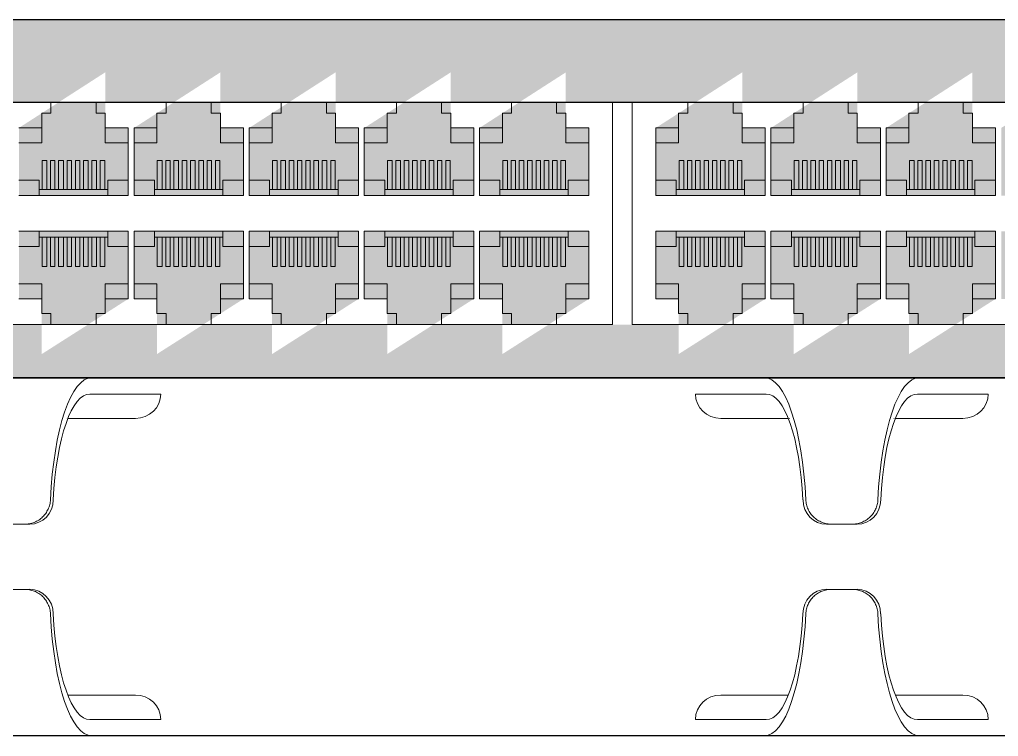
# Model space of a CAD drawing. Header units: millimetres. Extents: x -695119 to 412940, y -249585 to 622758.
# Drawn here: x -472367 to -470693, y 113770 to 114996 of the extents above; entities that cross this region are included whole.
import ezdxf

# ---------------------------------------------------------------- set-up
doc = ezdxf.new("R2010")
doc.units = ezdxf.units.MM
doc.layers.add('(АР) Текст', color=7, linetype='Continuous', lineweight=25)
doc.layers.add('ЛВС_коммутаторы', color=7, linetype='Continuous', lineweight=25, true_color=0x000000)

# ---------------------------------------------------------------- blocks, each defined once
blk = doc.blocks.new('switch_24')
at = {"ltscale": 10}
h = blk.add_hatch(color=256, dxfattribs=at)
h.set_gradient(color1=(230, 230, 230), color2=(232, 232, 232), rotation=45, one_color=1, tint=0.91, name='CYLINDER')
h.paths.add_polyline_path([(-2243.7, 440), (-2243.7, 0), (2243.7, 0), (2243.7, 440)])
h.paths.add_polyline_path([(-166.4, 338.6), (1990.4, 338.6), (1990.4, 65.3), (1681.6, 65.3), (757.6, 65.3), (-166.4, 65.3)], flags=16)
h.paths.add_polyline_path([(-2.9, 306.9), (-2.9, 223.9), (-137.4, 223.9), (-137.4, 306.9), (-31.2, 375.2), (-31.2, 306.9)], flags=16)
h.paths.add_polyline_path([(-137.4, 179.9), (-2.9, 179.9), (-2.9, 96.9), (-109.3, 29.1), (-109.3, 96.9), (-137.4, 96.9)], flags=16)
h.paths.add_polyline_path([(138.6, 306.9), (138.6, 223.9), (4.1, 223.9), (4.1, 306.9), (110.2, 375.2), (110.2, 306.9)], flags=16)
h.paths.add_polyline_path([(4.1, 179.9), (138.6, 179.9), (138.6, 96.9), (32.2, 29.1), (32.2, 96.9), (4.1, 96.9)], flags=16)
h.paths.add_polyline_path([(280.1, 306.9), (280.1, 223.9), (145.6, 223.9), (145.6, 306.9), (251.7, 375.2), (251.7, 306.9)], flags=16)
h.paths.add_polyline_path([(145.6, 179.9), (280.1, 179.9), (280.1, 96.9), (173.7, 29.1), (173.7, 96.9), (145.6, 96.9)], flags=16)
h.paths.add_polyline_path([(421.5, 306.9), (421.5, 223.9), (287.1, 223.9), (287.1, 306.9), (393.2, 375.2), (393.2, 306.9)], flags=16)
h.paths.add_polyline_path([(287.1, 179.9), (421.5, 179.9), (421.5, 96.9), (315.2, 29.1), (315.2, 96.9), (287.1, 96.9)], flags=16)
h.paths.add_polyline_path([(563, 306.9), (563, 223.9), (428.5, 223.9), (428.5, 306.9), (534.7, 375.2), (534.7, 306.9)], flags=16)
h.paths.add_polyline_path([(428.5, 179.9), (563, 179.9), (563, 96.9), (456.6, 29.1), (456.6, 96.9), (428.5, 96.9)], flags=16)
h.paths.add_polyline_path([(704.5, 306.9), (704.5, 223.9), (570, 223.9), (570, 306.9), (676.1, 375.2), (676.1, 306.9)], flags=16)
h.paths.add_polyline_path([(570, 179.9), (704.5, 179.9), (704.5, 96.9), (598.1, 29.1), (598.1, 96.9), (570, 96.9)], flags=16)
h.paths.add_polyline_path([(921.1, 306.9), (921.1, 223.9), (786.6, 223.9), (786.6, 306.9), (892.8, 375.2), (892.8, 306.9)], flags=16)
h.paths.add_polyline_path([(786.6, 179.9), (921.1, 179.9), (921.1, 96.9), (814.7, 29.1), (814.7, 96.9), (786.6, 96.9)], flags=16)
h.paths.add_polyline_path([(1062.6, 306.9), (1062.6, 223.9), (928.1, 223.9), (928.1, 306.9), (1034.2, 375.2), (1034.2, 306.9)], flags=16)
h.paths.add_polyline_path([(928.1, 179.9), (1062.6, 179.9), (1062.6, 96.9), (956.2, 29.1), (956.2, 96.9), (928.1, 96.9)], flags=16)
h.paths.add_polyline_path([(1204.1, 306.9), (1204.1, 223.9), (1069.6, 223.9), (1069.6, 306.9), (1175.7, 375.2), (1175.7, 306.9)], flags=16)
h.paths.add_polyline_path([(1069.6, 179.9), (1204.1, 179.9), (1204.1, 96.9), (1097.7, 29.1), (1097.7, 96.9), (1069.6, 96.9)], flags=16)
h.paths.add_polyline_path([(1345.5, 306.9), (1345.5, 223.9), (1211.1, 223.9), (1211.1, 306.9), (1317.2, 375.2), (1317.2, 306.9)], flags=16)
h.paths.add_polyline_path([(1211.1, 179.9), (1345.5, 179.9), (1345.5, 96.9), (1239.2, 29.1), (1239.2, 96.9), (1211.1, 96.9)], flags=16)
h.paths.add_polyline_path([(1487, 306.9), (1487, 223.9), (1352.5, 223.9), (1352.5, 306.9), (1458.7, 375.2), (1458.7, 306.9)], flags=16)
h.paths.add_polyline_path([(1352.5, 179.9), (1487, 179.9), (1487, 96.9), (1380.6, 29.1), (1380.6, 96.9), (1352.5, 96.9)], flags=16)
h.paths.add_polyline_path([(1628.5, 306.9), (1628.5, 223.9), (1494, 223.9), (1494, 306.9), (1600.1, 375.2), (1600.1, 306.9)], flags=16)
h.paths.add_polyline_path([(1494, 179.9), (1628.5, 179.9), (1628.5, 96.9), (1522.1, 29.1), (1522.1, 96.9), (1494, 96.9)], flags=16)
h.paths.add_polyline_path([(1693.6, 325), (1833.6, 325), (1833.6, 235), (1693.6, 235)], flags=0)
h.paths.add_polyline_path([(1693.6, 168.8), (1833.6, 168.8), (1833.6, 78.8), (1693.6, 78.8)], flags=0)
h.paths.add_polyline_path([(1838.4, 325), (1978.4, 325), (1978.4, 235), (1838.4, 235)], flags=0)
h.paths.add_polyline_path([(1838.4, 168.8), (1978.4, 168.8), (1978.4, 78.8), (1838.4, 78.8)], flags=0)
blk.add_line((-166.4, 338.6), (1990.4, 338.6), dxfattribs=at)
at = {"lineweight": 5}
for p, q in [((43.5, 325), (43.5, 338.6)), ((99, 325), (99, 338.6)), ((185, 325), (185, 338.6)), ((240.4, 325), (240.4, 338.6)), ((326.5, 325), (326.5, 338.6)), ((381.9, 325), (381.9, 338.6)), ((467.9, 325), (467.9, 338.6)), ((523.4, 325), (523.4, 338.6)), ((609.4, 325), (609.4, 338.6)), ((664.8, 325), (664.8, 338.6)), ((826, 325), (826, 338.6)), ((881.5, 325), (881.5, 338.6)), ((967.5, 325), (967.5, 338.6)), ((1023, 325), (1023, 338.6)), ((1109, 325), (1109, 338.6)), ((1164.4, 325), (1164.4, 338.6)), ((32.2, 325), (32.2, 288.4)), ((43.5, 325), (32.2, 325)), ((110.2, 325), (99, 325)), ((110.2, 288.4), (110.2, 325)), ((173.7, 325), (173.7, 288.4)), ((185, 325), (173.7, 325)), ((251.7, 325), (240.4, 325)), ((251.7, 288.4), (251.7, 325)), ((315.2, 325), (315.2, 288.4)), ((326.5, 325), (315.2, 325)), ((393.2, 325), (381.9, 325)), ((393.2, 288.4), (393.2, 325)), ((456.6, 325), (456.6, 288.4)), ((467.9, 325), (456.6, 325)), ((534.7, 325), (523.4, 325)), ((534.7, 288.4), (534.7, 325)), ((598.1, 325), (598.1, 288.4)), ((609.4, 325), (598.1, 325)), ((676.1, 325), (664.8, 325)), ((676.1, 288.4), (676.1, 325)), ((814.7, 325), (814.7, 288.4)), ((826, 325), (814.7, 325)), ((892.8, 325), (881.5, 325)), ((892.8, 288.4), (892.8, 325)), ((956.2, 325), (956.2, 288.4)), ((967.5, 325), (956.2, 325)), ((1034.2, 325), (1023, 325)), ((1034.2, 288.4), (1034.2, 325)), ((1097.7, 325), (1097.7, 288.4)), ((1109, 325), (1097.7, 325)), ((1175.7, 325), (1164.4, 325)), ((1175.7, 288.4), (1175.7, 325)), ((32.2, 306.9), (4.1, 306.9)), ((138.6, 306.9), (110.2, 306.9)), ((138.6, 223.9), (138.6, 306.9)), ((173.7, 306.9), (145.6, 306.9)), ((145.6, 306.9), (145.6, 223.9)), ((280.1, 306.9), (251.7, 306.9)), ((280.1, 223.9), (280.1, 306.9)), ((315.2, 306.9), (287.1, 306.9)), ((287.1, 306.9), (287.1, 223.9)), ((421.5, 306.9), (393.2, 306.9)), ((421.5, 223.9), (421.5, 306.9)), ((456.6, 306.9), (428.5, 306.9)), ((428.5, 306.9), (428.5, 223.9)), ((563, 306.9), (534.7, 306.9)), ((563, 223.9), (563, 306.9)), ((598.1, 306.9), (570, 306.9)), ((570, 306.9), (570, 223.9)), ((704.5, 306.9), (676.1, 306.9)), ((704.5, 223.9), (704.5, 306.9)), ((814.7, 306.9), (786.6, 306.9)), ((786.6, 306.9), (786.6, 223.9)), ((921.1, 306.9), (892.8, 306.9)), ((921.1, 223.9), (921.1, 306.9)), ((956.2, 306.9), (928.1, 306.9)), ((928.1, 306.9), (928.1, 223.9)), ((1062.6, 306.9), (1034.2, 306.9)), ((1062.6, 223.9), (1062.6, 306.9)), ((1097.7, 306.9), (1069.6, 306.9)), ((1069.6, 306.9), (1069.6, 223.9)), ((1204.1, 306.9), (1175.7, 306.9)), ((1204.1, 223.9), (1204.1, 306.9)), ((4.1, 288.4), (32.2, 288.4)), ((138.6, 288.4), (110.2, 288.4)), ((145.6, 288.4), (173.7, 288.4)), ((280.1, 288.4), (251.7, 288.4)), ((287.1, 288.4), (315.2, 288.4)), ((421.5, 288.4), (393.2, 288.4)), ((428.5, 288.4), (456.6, 288.4)), ((563, 288.4), (534.7, 288.4)), ((570, 288.4), (598.1, 288.4)), ((704.5, 288.4), (676.1, 288.4)), ((786.6, 288.4), (814.7, 288.4)), ((921.1, 288.4), (892.8, 288.4)), ((928.1, 288.4), (956.2, 288.4)), ((1062.6, 288.4), (1034.2, 288.4)), ((1069.6, 288.4), (1097.7, 288.4)), ((1204.1, 288.4), (1175.7, 288.4)), ((38.5, 267.1), (32.7, 267.1)), ((32.7, 267.1), (32.7, 231.2)), ((38.5, 267.1), (38.5, 231.2)), ((48.5, 267.1), (43, 267.1)), ((43, 267.1), (43, 231.2)), ((48.5, 267.1), (48.5, 231.2)), ((58.8, 267.1), (53, 267.1)), ((53, 267.1), (53, 231.2)), ((58.8, 267.1), (58.8, 231.2)), ((68.8, 267.1), (63.3, 267.1)), ((63.3, 267.1), (63.3, 231.2)), ((68.8, 267.1), (68.8, 231.2)), ((79.1, 267.1), (73.6, 267.1)), ((73.6, 267.1), (73.6, 231.2)), ((79.1, 267.1), (79.1, 231.2)), ((89.4, 267.1), (83.6, 267.1)), ((83.6, 267.1), (83.6, 231.2)), ((89.4, 267.1), (89.4, 231.2)), ((99.5, 267.1), (93.9, 267.1)), ((93.9, 267.1), (93.9, 231.2)), ((99.5, 267.1), (99.5, 231.2)), ((109.7, 267.1), (104.2, 267.1)), ((104.2, 267.1), (104.2, 231.2)), ((109.7, 267.1), (109.7, 231.2)), ((180, 267.1), (174.2, 267.1)), ((174.2, 267.1), (174.2, 231.2)), ((180, 267.1), (180, 231.2)), ((190, 267.1), (184.5, 267.1)), ((184.5, 267.1), (184.5, 231.2)), ((190, 267.1), (190, 231.2)), ((200.3, 267.1), (194.5, 267.1)), ((194.5, 267.1), (194.5, 231.2)), ((200.3, 267.1), (200.3, 231.2)), ((210.3, 267.1), (204.8, 267.1)), ((204.8, 267.1), (204.8, 231.2)), ((210.3, 267.1), (210.3, 231.2)), ((220.6, 267.1), (215.1, 267.1)), ((215.1, 267.1), (215.1, 231.2)), ((220.6, 267.1), (220.6, 231.2)), ((230.9, 267.1), (225.1, 267.1)), ((225.1, 267.1), (225.1, 231.2)), ((230.9, 267.1), (230.9, 231.2)), ((240.9, 267.1), (235.4, 267.1)), ((235.4, 267.1), (235.4, 231.2)), ((240.9, 267.1), (240.9, 231.2)), ((251.2, 267.1), (245.7, 267.1)), ((245.7, 267.1), (245.7, 231.2)), ((251.2, 267.1), (251.2, 231.2)), ((321.4, 267.1), (315.7, 267.1)), ((315.7, 267.1), (315.7, 231.2)), ((321.4, 267.1), (321.4, 231.2)), ((331.5, 267.1), (325.9, 267.1)), ((325.9, 267.1), (325.9, 231.2)), ((331.5, 267.1), (331.5, 231.2)), ((341.8, 267.1), (336, 267.1)), ((336, 267.1), (336, 231.2)), ((341.8, 267.1), (341.8, 231.2)), ((351.8, 267.1), (346.3, 267.1)), ((346.3, 267.1), (346.3, 231.2)), ((351.8, 267.1), (351.8, 231.2)), ((362.1, 267.1), (356.6, 267.1)), ((356.6, 267.1), (356.6, 231.2)), ((362.1, 267.1), (362.1, 231.2)), ((372.4, 267.1), (366.6, 267.1)), ((366.6, 267.1), (366.6, 231.2)), ((372.4, 267.1), (372.4, 231.2)), ((382.4, 267.1), (376.9, 267.1)), ((376.9, 267.1), (376.9, 231.2)), ((382.4, 267.1), (382.4, 231.2)), ((392.7, 267.1), (387.2, 267.1)), ((387.2, 267.1), (387.2, 231.2)), ((392.7, 267.1), (392.7, 231.2)), ((462.9, 267.1), (457.1, 267.1)), ((457.1, 267.1), (457.1, 231.2)), ((462.9, 267.1), (462.9, 231.2)), ((472.9, 267.1), (467.4, 267.1)), ((467.4, 267.1), (467.4, 231.2)), ((472.9, 267.1), (472.9, 231.2)), ((483.2, 267.1), (477.5, 267.1)), ((477.5, 267.1), (477.5, 231.2)), ((483.2, 267.1), (483.2, 231.2)), ((493.3, 267.1), (487.7, 267.1)), ((487.7, 267.1), (487.7, 231.2)), ((493.3, 267.1), (493.3, 231.2)), ((503.5, 267.1), (498, 267.1)), ((498, 267.1), (498, 231.2)), ((503.5, 267.1), (503.5, 231.2)), ((513.8, 267.1), (508.1, 267.1)), ((508.1, 267.1), (508.1, 231.2)), ((513.8, 267.1), (513.8, 231.2)), ((523.9, 267.1), (518.3, 267.1)), ((518.3, 267.1), (518.3, 231.2)), ((523.9, 267.1), (523.9, 231.2)), ((534.2, 267.1), (528.6, 267.1)), ((528.6, 267.1), (528.6, 231.2)), ((534.2, 267.1), (534.2, 231.2)), ((604.4, 267.1), (598.6, 267.1)), ((598.6, 267.1), (598.6, 231.2)), ((604.4, 267.1), (604.4, 231.2)), ((614.4, 267.1), (608.9, 267.1)), ((608.9, 267.1), (608.9, 231.2)), ((614.4, 267.1), (614.4, 231.2)), ((624.7, 267.1), (618.9, 267.1)), ((618.9, 267.1), (618.9, 231.2)), ((624.7, 267.1), (624.7, 231.2)), ((634.7, 267.1), (629.2, 267.1)), ((629.2, 267.1), (629.2, 231.2)), ((634.7, 267.1), (634.7, 231.2)), ((645, 267.1), (639.5, 267.1)), ((639.5, 267.1), (639.5, 231.2)), ((645, 267.1), (645, 231.2)), ((655.3, 267.1), (649.5, 267.1)), ((649.5, 267.1), (649.5, 231.2)), ((655.3, 267.1), (655.3, 231.2)), ((665.3, 267.1), (659.8, 267.1)), ((659.8, 267.1), (659.8, 231.2)), ((665.3, 267.1), (665.3, 231.2)), ((675.6, 267.1), (670.1, 267.1)), ((670.1, 267.1), (670.1, 231.2)), ((675.6, 267.1), (675.6, 231.2)), ((821, 267.1), (815.3, 267.1)), ((815.3, 267.1), (815.3, 231.2)), ((821, 267.1), (821, 231.2)), ((831.1, 267.1), (825.5, 267.1)), ((825.5, 267.1), (825.5, 231.2)), ((831.1, 267.1), (831.1, 231.2)), ((841.3, 267.1), (835.6, 267.1)), ((835.6, 267.1), (835.6, 231.2)), ((841.3, 267.1), (841.3, 231.2)), ((851.4, 267.1), (845.9, 267.1)), ((845.9, 267.1), (845.9, 231.2)), ((851.4, 267.1), (851.4, 231.2)), ((861.7, 267.1), (856.1, 267.1)), ((856.1, 267.1), (856.1, 231.2)), ((861.7, 267.1), (861.7, 231.2)), ((871.9, 267.1), (866.2, 267.1)), ((866.2, 267.1), (866.2, 231.2)), ((871.9, 267.1), (871.9, 231.2)), ((882, 267.1), (876.5, 267.1)), ((876.5, 267.1), (876.5, 231.2)), ((882, 267.1), (882, 231.2)), ((892.3, 267.1), (886.8, 267.1)), ((886.8, 267.1), (886.8, 231.2)), ((892.3, 267.1), (892.3, 231.2)), ((962.5, 267.1), (956.7, 267.1)), ((956.7, 267.1), (956.7, 231.2)), ((962.5, 267.1), (962.5, 231.2)), ((972.5, 267.1), (967, 267.1)), ((967, 267.1), (967, 231.2)), ((972.5, 267.1), (972.5, 231.2)), ((982.8, 267.1), (977, 267.1)), ((977, 267.1), (977, 231.2)), ((982.8, 267.1), (982.8, 231.2)), ((992.8, 267.1), (987.3, 267.1)), ((987.3, 267.1), (987.3, 231.2)), ((992.8, 267.1), (992.8, 231.2)), ((1003.1, 267.1), (997.6, 267.1)), ((997.6, 267.1), (997.6, 231.2)), ((1003.1, 267.1), (1003.1, 231.2)), ((1013.4, 267.1), (1007.6, 267.1)), ((1007.6, 267.1), (1007.6, 231.2)), ((1013.4, 267.1), (1013.4, 231.2)), ((1023.5, 267.1), (1017.9, 267.1)), ((1017.9, 267.1), (1017.9, 231.2)), ((1023.5, 267.1), (1023.5, 231.2)), ((1033.7, 267.1), (1028.2, 267.1)), ((1028.2, 267.1), (1028.2, 231.2)), ((1033.7, 267.1), (1033.7, 231.2)), ((1104, 267.1), (1098.2, 267.1)), ((1098.2, 267.1), (1098.2, 231.2)), ((1104, 267.1), (1104, 231.2)), ((1114, 267.1), (1108.5, 267.1)), ((1108.5, 267.1), (1108.5, 231.2)), ((1114, 267.1), (1114, 231.2)), ((1124.3, 267.1), (1118.5, 267.1)), ((1118.5, 267.1), (1118.5, 231.2)), ((1124.3, 267.1), (1124.3, 231.2)), ((1134.3, 267.1), (1128.8, 267.1)), ((1128.8, 267.1), (1128.8, 231.2)), ((1134.3, 267.1), (1134.3, 231.2)), ((1144.6, 267.1), (1139.1, 267.1)), ((1139.1, 267.1), (1139.1, 231.2)), ((1144.6, 267.1), (1144.6, 231.2)), ((1154.9, 267.1), (1149.1, 267.1)), ((1149.1, 267.1), (1149.1, 231.2)), ((1154.9, 267.1), (1154.9, 231.2)), ((1164.9, 267.1), (1159.4, 267.1)), ((1159.4, 267.1), (1159.4, 231.2)), ((1164.9, 267.1), (1164.9, 231.2)), ((1175.2, 267.1), (1169.7, 267.1)), ((1169.7, 267.1), (1169.7, 231.2)), ((1175.2, 267.1), (1175.2, 231.2)), ((29.2, 242.7), (4.1, 242.7)), ((29.2, 242.7), (29.2, 223.9)), ((113.3, 242.7), (138.6, 242.7)), ((113.3, 242.7), (113.3, 223.9)), ((170.7, 242.7), (145.6, 242.7)), ((170.7, 242.7), (170.7, 223.9)), ((254.7, 242.7), (280.1, 242.7)), ((254.7, 242.7), (254.7, 223.9)), ((312.2, 242.7), (287.1, 242.7)), ((312.2, 242.7), (312.2, 223.9)), ((396.2, 242.7), (421.5, 242.7)), ((396.2, 242.7), (396.2, 223.9)), ((453.6, 242.7), (428.5, 242.7)), ((453.6, 242.7), (453.6, 223.9)), ((537.7, 242.7), (563, 242.7)), ((537.7, 242.7), (537.7, 223.9)), ((595.1, 242.7), (570, 242.7)), ((595.1, 242.7), (595.1, 223.9)), ((679.1, 242.7), (704.5, 242.7)), ((679.1, 242.7), (679.1, 223.9)), ((811.7, 242.7), (786.6, 242.7)), ((811.7, 242.7), (811.7, 223.9)), ((895.8, 242.7), (921.1, 242.7)), ((895.8, 242.7), (895.8, 223.9)), ((953.2, 242.7), (928.1, 242.7)), ((953.2, 242.7), (953.2, 223.9)), ((1037.3, 242.7), (1062.6, 242.7)), ((1037.3, 242.7), (1037.3, 223.9)), ((1094.7, 242.7), (1069.6, 242.7)), ((1094.7, 242.7), (1094.7, 223.9)), ((1178.7, 242.7), (1204.1, 242.7)), ((1178.7, 242.7), (1178.7, 223.9)), ((29.2, 231.2), (113.3, 231.2)), ((170.7, 231.2), (254.7, 231.2)), ((312.2, 231.2), (396.2, 231.2)), ((453.6, 231.2), (537.7, 231.2)), ((595.1, 231.2), (679.1, 231.2)), ((811.7, 231.2), (895.8, 231.2)), ((953.2, 231.2), (1037.3, 231.2)), ((1094.7, 231.2), (1178.7, 231.2)), ((4.1, 223.9), (138.6, 223.9)), ((145.6, 223.9), (280.1, 223.9)), ((287.1, 223.9), (421.5, 223.9)), ((428.5, 223.9), (563, 223.9)), ((570, 223.9), (704.5, 223.9)), ((786.6, 223.9), (921.1, 223.9)), ((928.1, 223.9), (1062.6, 223.9)), ((1069.6, 223.9), (1204.1, 223.9)), ((4.1, 179.9), (138.6, 179.9)), ((29.2, 161.1), (29.2, 179.9)), ((29.2, 172.6), (113.3, 172.6)), ((32.7, 136.8), (32.7, 172.6)), ((38.5, 136.8), (38.5, 172.6)), ((43, 136.8), (43, 172.6)), ((48.5, 136.8), (48.5, 172.6)), ((53, 136.8), (53, 172.6)), ((58.8, 136.8), (58.8, 172.6)), ((63.3, 136.8), (63.3, 172.6)), ((68.8, 136.8), (68.8, 172.6)), ((73.6, 136.8), (73.6, 172.6)), ((79.1, 136.8), (79.1, 172.6)), ((83.6, 136.8), (83.6, 172.6)), ((89.4, 136.8), (89.4, 172.6)), ((93.9, 136.8), (93.9, 172.6)), ((99.5, 136.8), (99.5, 172.6)), ((104.2, 136.8), (104.2, 172.6)), ((109.7, 136.8), (109.7, 172.6)), ((113.3, 161.1), (113.3, 179.9)), ((138.6, 179.9), (138.6, 96.9)), ((145.6, 96.9), (145.6, 179.9)), ((145.6, 179.9), (280.1, 179.9)), ((170.7, 161.1), (170.7, 179.9)), ((170.7, 172.6), (254.7, 172.6)), ((174.2, 136.8), (174.2, 172.6)), ((180, 136.8), (180, 172.6)), ((184.5, 136.8), (184.5, 172.6)), ((190, 136.8), (190, 172.6)), ((194.5, 136.8), (194.5, 172.6)), ((200.3, 136.8), (200.3, 172.6)), ((204.8, 136.8), (204.8, 172.6)), ((210.3, 136.8), (210.3, 172.6)), ((215.1, 136.8), (215.1, 172.6)), ((220.6, 136.8), (220.6, 172.6)), ((225.1, 136.8), (225.1, 172.6)), ((230.9, 136.8), (230.9, 172.6)), ((235.4, 136.8), (235.4, 172.6)), ((240.9, 136.8), (240.9, 172.6)), ((245.7, 136.8), (245.7, 172.6)), ((251.2, 136.8), (251.2, 172.6)), ((254.7, 161.1), (254.7, 179.9)), ((280.1, 179.9), (280.1, 96.9)), ((287.1, 96.9), (287.1, 179.9)), ((287.1, 179.9), (421.5, 179.9)), ((312.2, 161.1), (312.2, 179.9)), ((312.2, 172.6), (396.2, 172.6)), ((315.7, 136.8), (315.7, 172.6)), ((321.4, 136.8), (321.4, 172.6)), ((325.9, 136.8), (325.9, 172.6)), ((331.5, 136.8), (331.5, 172.6)), ((336, 136.8), (336, 172.6)), ((341.8, 136.8), (341.8, 172.6)), ((346.3, 136.8), (346.3, 172.6)), ((351.8, 136.8), (351.8, 172.6)), ((356.6, 136.8), (356.6, 172.6)), ((362.1, 136.8), (362.1, 172.6)), ((366.6, 136.8), (366.6, 172.6)), ((372.4, 136.8), (372.4, 172.6)), ((376.9, 136.8), (376.9, 172.6)), ((382.4, 136.8), (382.4, 172.6)), ((387.2, 136.8), (387.2, 172.6)), ((392.7, 136.8), (392.7, 172.6)), ((396.2, 161.1), (396.2, 179.9)), ((421.5, 179.9), (421.5, 96.9)), ((428.5, 96.9), (428.5, 179.9)), ((428.5, 179.9), (563, 179.9)), ((453.6, 161.1), (453.6, 179.9)), ((453.6, 172.6), (537.7, 172.6)), ((457.1, 136.8), (457.1, 172.6)), ((462.9, 136.8), (462.9, 172.6)), ((467.4, 136.8), (467.4, 172.6)), ((472.9, 136.8), (472.9, 172.6)), ((477.5, 136.8), (477.5, 172.6)), ((483.2, 136.8), (483.2, 172.6)), ((487.7, 136.8), (487.7, 172.6)), ((493.3, 136.8), (493.3, 172.6)), ((498, 136.8), (498, 172.6)), ((503.5, 136.8), (503.5, 172.6)), ((508.1, 136.8), (508.1, 172.6)), ((513.8, 136.8), (513.8, 172.6)), ((518.3, 136.8), (518.3, 172.6)), ((523.9, 136.8), (523.9, 172.6)), ((528.6, 136.8), (528.6, 172.6)), ((534.2, 136.8), (534.2, 172.6)), ((537.7, 161.1), (537.7, 179.9)), ((563, 179.9), (563, 96.9)), ((570, 96.9), (570, 179.9)), ((570, 179.9), (704.5, 179.9)), ((595.1, 161.1), (595.1, 179.9)), ((595.1, 172.6), (679.1, 172.6)), ((598.6, 136.8), (598.6, 172.6)), ((604.4, 136.8), (604.4, 172.6)), ((608.9, 136.8), (608.9, 172.6)), ((614.4, 136.8), (614.4, 172.6)), ((618.9, 136.8), (618.9, 172.6)), ((624.7, 136.8), (624.7, 172.6)), ((629.2, 136.8), (629.2, 172.6)), ((634.7, 136.8), (634.7, 172.6)), ((639.5, 136.8), (639.5, 172.6)), ((645, 136.8), (645, 172.6)), ((649.5, 136.8), (649.5, 172.6)), ((655.3, 136.8), (655.3, 172.6)), ((659.8, 136.8), (659.8, 172.6)), ((665.3, 136.8), (665.3, 172.6)), ((670.1, 136.8), (670.1, 172.6)), ((675.6, 136.8), (675.6, 172.6)), ((679.1, 161.1), (679.1, 179.9)), ((704.5, 179.9), (704.5, 96.9)), ((786.6, 96.9), (786.6, 179.9)), ((786.6, 179.9), (921.1, 179.9)), ((811.7, 161.1), (811.7, 179.9)), ((811.7, 172.6), (895.8, 172.6)), ((815.3, 136.8), (815.3, 172.6)), ((821, 136.8), (821, 172.6)), ((825.5, 136.8), (825.5, 172.6)), ((831.1, 136.8), (831.1, 172.6)), ((835.6, 136.8), (835.6, 172.6)), ((841.3, 136.8), (841.3, 172.6)), ((845.9, 136.8), (845.9, 172.6)), ((851.4, 136.8), (851.4, 172.6)), ((856.1, 136.8), (856.1, 172.6)), ((861.7, 136.8), (861.7, 172.6)), ((866.2, 136.8), (866.2, 172.6)), ((871.9, 136.8), (871.9, 172.6)), ((876.5, 136.8), (876.5, 172.6)), ((882, 136.8), (882, 172.6)), ((886.8, 136.8), (886.8, 172.6)), ((892.3, 136.8), (892.3, 172.6)), ((895.8, 161.1), (895.8, 179.9)), ((921.1, 179.9), (921.1, 96.9)), ((928.1, 96.9), (928.1, 179.9)), ((928.1, 179.9), (1062.6, 179.9)), ((953.2, 161.1), (953.2, 179.9)), ((953.2, 172.6), (1037.3, 172.6)), ((956.7, 136.8), (956.7, 172.6)), ((962.5, 136.8), (962.5, 172.6)), ((967, 136.8), (967, 172.6)), ((972.5, 136.8), (972.5, 172.6)), ((977, 136.8), (977, 172.6)), ((982.8, 136.8), (982.8, 172.6)), ((987.3, 136.8), (987.3, 172.6)), ((992.8, 136.8), (992.8, 172.6)), ((997.6, 136.8), (997.6, 172.6)), ((1003.1, 136.8), (1003.1, 172.6)), ((1007.6, 136.8), (1007.6, 172.6)), ((1013.4, 136.8), (1013.4, 172.6)), ((1017.9, 136.8), (1017.9, 172.6)), ((1023.5, 136.8), (1023.5, 172.6)), ((1028.2, 136.8), (1028.2, 172.6)), ((1033.7, 136.8), (1033.7, 172.6)), ((1037.3, 161.1), (1037.3, 179.9)), ((1062.6, 179.9), (1062.6, 96.9)), ((1069.6, 96.9), (1069.6, 179.9)), ((1069.6, 179.9), (1204.1, 179.9)), ((1094.7, 161.1), (1094.7, 179.9)), ((1094.7, 172.6), (1178.7, 172.6)), ((1098.2, 136.8), (1098.2, 172.6)), ((1104, 136.8), (1104, 172.6)), ((1108.5, 136.8), (1108.5, 172.6)), ((1114, 136.8), (1114, 172.6)), ((1118.5, 136.8), (1118.5, 172.6)), ((1124.3, 136.8), (1124.3, 172.6)), ((1128.8, 136.8), (1128.8, 172.6)), ((1134.3, 136.8), (1134.3, 172.6)), ((1139.1, 136.8), (1139.1, 172.6)), ((1144.6, 136.8), (1144.6, 172.6)), ((1149.1, 136.8), (1149.1, 172.6)), ((1154.9, 136.8), (1154.9, 172.6)), ((1159.4, 136.8), (1159.4, 172.6)), ((1164.9, 136.8), (1164.9, 172.6)), ((1169.7, 136.8), (1169.7, 172.6)), ((1175.2, 136.8), (1175.2, 172.6)), ((1178.7, 161.1), (1178.7, 179.9)), ((1204.1, 179.9), (1204.1, 96.9)), ((29.2, 161.1), (4.1, 161.1)), ((113.3, 161.1), (138.6, 161.1)), ((170.7, 161.1), (145.6, 161.1)), ((254.7, 161.1), (280.1, 161.1)), ((312.2, 161.1), (287.1, 161.1)), ((396.2, 161.1), (421.5, 161.1)), ((453.6, 161.1), (428.5, 161.1)), ((537.7, 161.1), (563, 161.1)), ((595.1, 161.1), (570, 161.1)), ((679.1, 161.1), (704.5, 161.1)), ((811.7, 161.1), (786.6, 161.1)), ((895.8, 161.1), (921.1, 161.1)), ((953.2, 161.1), (928.1, 161.1)), ((1037.3, 161.1), (1062.6, 161.1)), ((1094.7, 161.1), (1069.6, 161.1)), ((1178.7, 161.1), (1204.1, 161.1)), ((38.5, 136.8), (32.7, 136.8)), ((48.5, 136.8), (43, 136.8)), ((58.8, 136.8), (53, 136.8)), ((68.8, 136.8), (63.3, 136.8)), ((79.1, 136.8), (73.6, 136.8)), ((89.4, 136.8), (83.6, 136.8)), ((99.5, 136.8), (93.9, 136.8)), ((109.7, 136.8), (104.2, 136.8)), ((180, 136.8), (174.2, 136.8)), ((190, 136.8), (184.5, 136.8)), ((200.3, 136.8), (194.5, 136.8)), ((210.3, 136.8), (204.8, 136.8)), ((220.6, 136.8), (215.1, 136.8)), ((230.9, 136.8), (225.1, 136.8)), ((240.9, 136.8), (235.4, 136.8)), ((251.2, 136.8), (245.7, 136.8)), ((321.4, 136.8), (315.7, 136.8)), ((331.5, 136.8), (325.9, 136.8)), ((341.8, 136.8), (336, 136.8)), ((351.8, 136.8), (346.3, 136.8)), ((362.1, 136.8), (356.6, 136.8)), ((372.4, 136.8), (366.6, 136.8)), ((382.4, 136.8), (376.9, 136.8)), ((392.7, 136.8), (387.2, 136.8)), ((462.9, 136.8), (457.1, 136.8)), ((472.9, 136.8), (467.4, 136.8)), ((483.2, 136.8), (477.5, 136.8)), ((493.3, 136.8), (487.7, 136.8)), ((503.5, 136.8), (498, 136.8)), ((513.8, 136.8), (508.1, 136.8)), ((523.9, 136.8), (518.3, 136.8)), ((534.2, 136.8), (528.6, 136.8)), ((604.4, 136.8), (598.6, 136.8)), ((614.4, 136.8), (608.9, 136.8)), ((624.7, 136.8), (618.9, 136.8)), ((634.7, 136.8), (629.2, 136.8)), ((645, 136.8), (639.5, 136.8)), ((655.3, 136.8), (649.5, 136.8)), ((665.3, 136.8), (659.8, 136.8)), ((675.6, 136.8), (670.1, 136.8)), ((821, 136.8), (815.3, 136.8)), ((831.1, 136.8), (825.5, 136.8)), ((841.3, 136.8), (835.6, 136.8)), ((851.4, 136.8), (845.9, 136.8)), ((861.7, 136.8), (856.1, 136.8)), ((871.9, 136.8), (866.2, 136.8)), ((882, 136.8), (876.5, 136.8)), ((892.3, 136.8), (886.8, 136.8)), ((962.5, 136.8), (956.7, 136.8)), ((972.5, 136.8), (967, 136.8)), ((982.8, 136.8), (977, 136.8)), ((992.8, 136.8), (987.3, 136.8)), ((1003.1, 136.8), (997.6, 136.8)), ((1013.4, 136.8), (1007.6, 136.8)), ((1023.5, 136.8), (1017.9, 136.8)), ((1033.7, 136.8), (1028.2, 136.8)), ((1104, 136.8), (1098.2, 136.8)), ((1114, 136.8), (1108.5, 136.8)), ((1124.3, 136.8), (1118.5, 136.8)), ((1134.3, 136.8), (1128.8, 136.8)), ((1144.6, 136.8), (1139.1, 136.8)), ((1154.9, 136.8), (1149.1, 136.8)), ((1164.9, 136.8), (1159.4, 136.8)), ((1175.2, 136.8), (1169.7, 136.8)), ((4.1, 115.4), (32.2, 115.4)), ((32.2, 78.8), (32.2, 115.4)), ((138.6, 115.4), (110.2, 115.4)), ((110.2, 115.4), (110.2, 78.8)), ((145.6, 115.4), (173.7, 115.4)), ((173.7, 78.8), (173.7, 115.4)), ((280.1, 115.4), (251.7, 115.4)), ((251.7, 115.4), (251.7, 78.8)), ((287.1, 115.4), (315.2, 115.4)), ((315.2, 78.8), (315.2, 115.4)), ((421.5, 115.4), (393.2, 115.4)), ((393.2, 115.4), (393.2, 78.8)), ((428.5, 115.4), (456.6, 115.4)), ((456.6, 78.8), (456.6, 115.4)), ((563, 115.4), (534.7, 115.4)), ((534.7, 115.4), (534.7, 78.8)), ((570, 115.4), (598.1, 115.4)), ((598.1, 78.8), (598.1, 115.4)), ((704.5, 115.4), (676.1, 115.4)), ((676.1, 115.4), (676.1, 78.8)), ((786.6, 115.4), (814.7, 115.4)), ((814.7, 78.8), (814.7, 115.4)), ((921.1, 115.4), (892.8, 115.4)), ((892.8, 115.4), (892.8, 78.8)), ((928.1, 115.4), (956.2, 115.4)), ((956.2, 78.8), (956.2, 115.4)), ((1062.6, 115.4), (1034.2, 115.4)), ((1034.2, 115.4), (1034.2, 78.8)), ((1069.6, 115.4), (1097.7, 115.4)), ((1097.7, 78.8), (1097.7, 115.4)), ((1204.1, 115.4), (1175.7, 115.4)), ((1175.7, 115.4), (1175.7, 78.8)), ((32.2, 96.9), (4.1, 96.9)), ((138.6, 96.9), (110.2, 96.9)), ((173.7, 96.9), (145.6, 96.9)), ((280.1, 96.9), (251.7, 96.9)), ((315.2, 96.9), (287.1, 96.9)), ((421.5, 96.9), (393.2, 96.9)), ((456.6, 96.9), (428.5, 96.9)), ((563, 96.9), (534.7, 96.9)), ((598.1, 96.9), (570, 96.9)), ((704.5, 96.9), (676.1, 96.9)), ((814.7, 96.9), (786.6, 96.9)), ((921.1, 96.9), (892.8, 96.9)), ((956.2, 96.9), (928.1, 96.9)), ((1062.6, 96.9), (1034.2, 96.9)), ((1097.7, 96.9), (1069.6, 96.9)), ((1204.1, 96.9), (1175.7, 96.9)), ((43.5, 78.8), (32.2, 78.8)), ((43.5, 78.8), (43.5, 65.3)), ((110.2, 78.8), (99, 78.8)), ((99, 78.8), (99, 65.3)), ((185, 78.8), (173.7, 78.8)), ((185, 78.8), (185, 65.3)), ((251.7, 78.8), (240.4, 78.8)), ((240.4, 78.8), (240.4, 65.3)), ((326.5, 78.8), (315.2, 78.8)), ((326.5, 78.8), (326.5, 65.3)), ((393.2, 78.8), (381.9, 78.8)), ((381.9, 78.8), (381.9, 65.3)), ((467.9, 78.8), (456.6, 78.8)), ((467.9, 78.8), (467.9, 65.3)), ((534.7, 78.8), (523.4, 78.8)), ((523.4, 78.8), (523.4, 65.3)), ((609.4, 78.8), (598.1, 78.8)), ((609.4, 78.8), (609.4, 65.3)), ((676.1, 78.8), (664.8, 78.8)), ((664.8, 78.8), (664.8, 65.3)), ((826, 78.8), (814.7, 78.8)), ((826, 78.8), (826, 65.3)), ((892.8, 78.8), (881.5, 78.8)), ((881.5, 78.8), (881.5, 65.3)), ((967.5, 78.8), (956.2, 78.8)), ((967.5, 78.8), (967.5, 65.3)), ((1034.2, 78.8), (1023, 78.8)), ((1023, 78.8), (1023, 65.3)), ((1109, 78.8), (1097.7, 78.8)), ((1109, 78.8), (1109, 65.3)), ((1175.7, 78.8), (1164.4, 78.8)), ((1164.4, 78.8), (1164.4, 65.3))]:
    blk.add_line(p, q, dxfattribs=at)
at = {"ltscale": 10}
blk.add_lwpolyline([(-2243.7, 440), (2243.7, 440), (2243.7, 0), (-2243.7, 0)], close=True, dxfattribs=at)
at = {"lineweight": 5, "ltscale": 10}
for points in [[(-166.4, 338.6), (733.6, 338.6), (733.6, 65.3), (-166.4, 65.3)], [(757.6, 338.6), (1657.6, 338.6), (1657.6, 65.3), (757.6, 65.3)]]:
    blk.add_lwpolyline(points, close=True, dxfattribs=at)
at = {"layer": 'ЛВС_коммутаторы', "lineweight": 30}
for points in [[(-2403, 440), (2403, 440)], [(2403, 0), (-2403, 0)]]:
    blk.add_lwpolyline(points, dxfattribs=at)
blk = doc.blocks.new('Органайзер1U')
at = {"lineweight": 9}
for p, q in [((95.2, 439.6, 315.2), (-95.2, 439.6, 315.2)), ((179.9, 419.7, 20), (92.9, 419.7, 323.2)), ((923.7, 419.7, -149.5), (836.7, 419.7, -452.7)), ((1196.4, 419.7, -452.7), (1109.5, 419.7, -149.5)), ((65.6, 389.7, 310.5), (148.7, 389.7, 40)), ((951, 389.7, -162.2), (867.9, 389.7, -432.7)), ((1082.2, 389.7, -162.2), (1165.2, 389.7, -432.7)), ((18.9, 259.8, 472.7), (-18.9, 259.8, 472.7)), ((12.4, 259.8, 495), (18.9, 259.8, 472.7)), ((1035.4, 259.8), (997.7, 259.8)), ((997.7, 259.8), (1004.1, 259.8, 22.4)), ((1029, 259.8, 22.4), (1035.4, 259.8)), ((18.9, 179.8, 472.7), (-18.9, 179.8, 472.7)), ((12.4, 179.8, 495), (18.9, 179.8, 472.7)), ((1035.4, 179.8), (997.7, 179.8)), ((997.7, 179.8), (1004.1, 179.8, 22.4)), ((1029, 179.8, 22.4), (1035.4, 179.8)), ((65.6, 50, 310.5), (148.7, 50, 40)), ((951, 50, -162.2), (867.9, 50, -432.7)), ((1082.2, 50, -162.2), (1165.2, 50, -432.7)), ((179.9, 20, 20), (92.9, 20, 323.2)), ((923.7, 20, -149.5), (836.7, 20, -452.7)), ((1196.4, 20, -452.7), (1109.5, 20, -149.5))]:
    blk.add_line(p, q, dxfattribs=at)
at = {"lineweight": 30, "ltscale": 10}
for points in [[(-2403, 439.8), (2403, 439.8)], [(2403, -0.2), (-2403, -0.2)]]:
    blk.add_lwpolyline(points, dxfattribs=at)
at = {"lineweight": 9, "extrusion": (0.275637, -3.86225e-05, -0.961262)}
for centre in [(289.8, 148.4, -449.2), (289.9, 995.3, 285.4)]:
    blk.add_arc(centre, 30, 89.9923, 179.9916, dxfattribs=at)
at = {"lineweight": 9, "extrusion": (-0.275637, -3.86225e-05, -0.961262)}
blk.add_arc((-289.6, -959.1, -275), 30, 0.0084, 90.0077, dxfattribs=at)
at = {"lineweight": 9, "extrusion": (0.275637, 3.86225e-05, -0.961262)}
for centre in [(149.9, 148.4, -449.1), (149.7, 995.3, 285.4)]:
    blk.add_arc(centre, 30, 0.0084, 90.0077, dxfattribs=at)
at = {"lineweight": 9, "extrusion": (-0.275637, 3.86225e-05, -0.961262)}
blk.add_arc((-150, -959, -275), 30, 89.9923, 179.9916, dxfattribs=at)
at = {"lineweight": 9, "extrusion": (0.961262, 6.12038e-17, 0.275637)}
for centre, major_axis, start_param, end_param in [((94.7, 261.5, 316.9), (-51.1, 0, 178.1), -1.580604, -0.159207), ((1111.3, 261.5, -155.7), (-51.1, 0, 178.1), -1.580604, -0.159207), ((92.1, 262.2, 325.9), (-45.1, 0, 157.4), 4.69506, 6.107426), ((1108.7, 262.2, -146.8), (-45.1, 0, 157.4), 4.69506, 6.107426)]:
    blk.add_ellipse(centre, major_axis=major_axis, ratio=0.961262, start_param=start_param, end_param=end_param, dxfattribs=at)
at = {"lineweight": 9, "extrusion": (0.961262, -6.12038e-17, -0.275637)}
blk.add_ellipse((921.9, 261.5, -155.7), major_axis=(51.1, 0, 178.1), ratio=0.961262, start_param=-1.580604, end_param=-0.159207, dxfattribs=at)
at = {"lineweight": 9, "extrusion": (-0.961262, 6.12038e-17, 0.275637)}
blk.add_ellipse((924.4, 262.2, -146.8), major_axis=(45.1, 0, 157.4), ratio=0.961262, start_param=0.175759, end_param=1.588125, dxfattribs=at)
at = {"lineweight": 9}
for centre, major_axis in [((148.7, 419.7, 40), (31.2, 0)), ((1165.2, 419.7, -432.7), (31.2, 0)), ((867.9, 20, -432.7), (-31.2, 0))]:
    blk.add_ellipse(centre, major_axis=major_axis, ratio=0.961262, start_param=-1.570796, end_param=0, dxfattribs=at)
at = {"lineweight": 9, "extrusion": (-9.99013e-30, -1.95922e-16, -1)}
blk.add_ellipse((867.9, 419.7, -432.7), major_axis=(-31.2, 0), ratio=0.961262, start_param=-1.570796, end_param=0, dxfattribs=at)
at = {"lineweight": 9, "extrusion": (-0.961262, 6.12038e-17, -0.275637)}
for centre, major_axis, start_param, end_param in [((94.7, 178.1, 316.9), (-51.1, 0, 178.1), -1.580604, -0.159207), ((92.1, 177.4, 325.9), (-45.1, 0, 157.4), 4.69506, 6.107426), ((1111.3, 178.1, -155.7), (-51.1, 0, 178.1), -1.580604, -0.159207), ((1108.7, 177.4, -146.8), (-45.1, 0, 157.4), 4.69506, 6.107426)]:
    blk.add_ellipse(centre, major_axis=major_axis, ratio=0.961262, start_param=start_param, end_param=end_param, dxfattribs=at)
at = {"lineweight": 9, "extrusion": (-0.961262, -6.12038e-17, 0.275637)}
blk.add_ellipse((921.9, 178.1, -155.7), major_axis=(51.1, 0, 178.1), ratio=0.961262, start_param=-1.580604, end_param=-0.159207, dxfattribs=at)
at = {"lineweight": 9, "extrusion": (0.961262, 6.12038e-17, -0.275637)}
blk.add_ellipse((924.4, 177.4, -146.8), major_axis=(45.1, 0, 157.4), ratio=0.961262, start_param=0.175759, end_param=1.588125, dxfattribs=at)
at = {"lineweight": 9, "extrusion": (9.99013e-30, 1.95922e-16, -1)}
for centre in [(148.7, 20, 40), (1165.2, 20, -432.7)]:
    blk.add_ellipse(centre, major_axis=(31.2, 0), ratio=0.961262, start_param=-1.570796, end_param=0, dxfattribs=at)
at = {"lineweight": 9}
for points in [[(64.2, 389.7, 315.2), (64.1, 389.7, 315.2), (64.1, 389.7, 315.2), (64, 389.7, 315.2)], [(64.2, 389.7, 315.2), (64.1, 389.7, 315.2), (64.1, 389.7, 315.2), (64, 389.7, 315.2)], [(952.6, 389.7, -157.5), (952.5, 389.7, -157.5), (952.4, 389.7, -157.5), (952.4, 389.7, -157.5)], [(952.6, 389.7, -157.5), (952.5, 389.7, -157.5), (952.4, 389.7, -157.5), (952.4, 389.7, -157.5)], [(1080.8, 389.7, -157.5), (1080.7, 389.7, -157.5), (1080.6, 389.7, -157.5), (1080.6, 389.7, -157.5)], [(1080.8, 389.7, -157.5), (1080.7, 389.7, -157.5), (1080.6, 389.7, -157.5), (1080.6, 389.7, -157.5)]]:
    blk.add_open_spline(points, degree=3, dxfattribs=at)
for points, knots in [([(44.3, 289.8, 492.8), (44.2, 287.9, 493.1), (43.9, 285.9, 493.4), (43, 282.1, 493.9), (42.3, 280.1, 494.1), (40.6, 276.5, 494.4), (39.6, 274.7, 494.6), (37.3, 271.4, 494.8), (36, 270, 494.9), (33.2, 267.3, 495), (31.6, 266, 495), (28.2, 263.8, 495), (26.3, 262.8, 495), (22.5, 261.3, 495.1), (20.4, 260.7, 495), (16.4, 260, 495), (14.4, 259.8, 495), (12.4, 259.8, 495)], [4.570415, 4.570415, 4.570415, 4.570415, 5.143883, 5.143883, 5.717385, 5.717385, 6.290887, 6.290887, 6.864388, 6.864388, 7.450436, 7.450436, 8.036484, 8.036484, 8.622531, 8.622531, 9.208579, 9.208579, 9.208579, 9.208579]), ([(1004.1, 259.8, 22.4), (1002.2, 259.8, 22.4), (1000.2, 260, 22.4), (996.2, 260.7, 22.4), (994.2, 261.3, 22.4), (990.3, 262.8, 22.4), (988.5, 263.8, 22.4), (985, 266, 22.3), (983.4, 267.2, 22.3), (980.7, 269.9, 22.2), (979.3, 271.4, 22.1), (977, 274.6, 21.9), (976, 276.4, 21.8), (974.3, 280.1, 21.4), (973.6, 282, 21.2), (972.7, 285.9, 20.7), (972.4, 287.9, 20.4), (972.3, 289.8, 20.1)], [18.612291, 18.612291, 18.612291, 18.612291, 19.195929, 19.195929, 19.779566, 19.779566, 20.363204, 20.363204, 20.946842, 20.946842, 21.522754, 21.522754, 22.098666, 22.098666, 22.674578, 22.674578, 23.250457, 23.250457, 23.250457, 23.250457]), ([(1060.8, 289.8, 20.1), (1060.8, 287.9, 20.4), (1060.5, 285.9, 20.7), (1059.6, 282.1, 21.2), (1058.9, 280.1, 21.4), (1057.2, 276.5, 21.8), (1056.2, 274.7, 21.9), (1053.9, 271.4, 22.1), (1052.6, 270, 22.2), (1049.8, 267.3, 22.3), (1048.2, 266, 22.3), (1044.7, 263.8, 22.4), (1042.9, 262.8, 22.4), (1039, 261.3, 22.4), (1037, 260.7, 22.4), (1033, 260, 22.4), (1031, 259.8, 22.4), (1029, 259.8, 22.4)], [4.570415, 4.570415, 4.570415, 4.570415, 5.143883, 5.143883, 5.717385, 5.717385, 6.290887, 6.290887, 6.864388, 6.864388, 7.450436, 7.450436, 8.036484, 8.036484, 8.622531, 8.622531, 9.208579, 9.208579, 9.208579, 9.208579]), ([(44.3, 149.9, 492.8), (44.2, 151.8, 493.1), (43.9, 153.7, 493.4), (43, 157.6, 493.9), (42.3, 159.5, 494.1), (40.6, 163.2, 494.4), (39.6, 164.9, 494.6), (37.3, 168.2, 494.8), (36, 169.7, 494.9), (33.2, 172.4, 495), (31.6, 173.6, 495), (28.2, 175.8, 495), (26.3, 176.8, 495), (22.5, 178.3, 495.1), (20.4, 178.9, 495), (16.4, 179.7, 495), (14.4, 179.8, 495), (12.4, 179.8, 495)], [4.570415, 4.570415, 4.570415, 4.570415, 5.143883, 5.143883, 5.717385, 5.717385, 6.290887, 6.290887, 6.864388, 6.864388, 7.450436, 7.450436, 8.036484, 8.036484, 8.622531, 8.622531, 9.208579, 9.208579, 9.208579, 9.208579]), ([(1004.1, 179.8, 22.4), (1002.2, 179.8, 22.4), (1000.2, 179.7, 22.4), (996.2, 178.9, 22.4), (994.2, 178.3, 22.4), (990.3, 176.8, 22.4), (988.5, 175.9, 22.4), (985, 173.7, 22.3), (983.4, 172.4, 22.3), (980.7, 169.7, 22.2), (979.3, 168.3, 22.1), (977, 165, 21.9), (976, 163.2, 21.8), (974.3, 159.5, 21.4), (973.6, 157.6, 21.2), (972.7, 153.7, 20.7), (972.4, 151.8, 20.4), (972.3, 149.9, 20.1)], [18.612291, 18.612291, 18.612291, 18.612291, 19.195929, 19.195929, 19.779566, 19.779566, 20.363204, 20.363204, 20.946842, 20.946842, 21.522754, 21.522754, 22.098666, 22.098666, 22.674578, 22.674578, 23.250457, 23.250457, 23.250457, 23.250457]), ([(1060.8, 149.9, 20.1), (1060.8, 151.8, 20.4), (1060.5, 153.7, 20.7), (1059.6, 157.6, 21.2), (1058.9, 159.5, 21.4), (1057.2, 163.2, 21.8), (1056.2, 164.9, 21.9), (1053.9, 168.2, 22.1), (1052.6, 169.7, 22.2), (1049.8, 172.4, 22.3), (1048.2, 173.6, 22.3), (1044.7, 175.8, 22.4), (1042.9, 176.8, 22.4), (1039, 178.3, 22.4), (1037, 178.9, 22.4), (1033, 179.7, 22.4), (1031, 179.8, 22.4), (1029, 179.8, 22.4)], [4.570415, 4.570415, 4.570415, 4.570415, 5.143883, 5.143883, 5.717385, 5.717385, 6.290887, 6.290887, 6.864388, 6.864388, 7.450436, 7.450436, 8.036484, 8.036484, 8.622531, 8.622531, 9.208579, 9.208579, 9.208579, 9.208579])]:
    blk.add_open_spline(points, degree=3, knots=knots, dxfattribs=at)

msp = doc.modelspace()

# ---------------------------------------------------------------- block references
at = {"layer": '(АР) Текст', "color": 7, "lineweight": 15, "transparency": 33554661, "xscale": 1.392289720480715, "yscale": 1.392289720480715, "zscale": 1.392289720480715}
msp.add_blockref('switch_24', (-472373.846, 114382.964), dxfattribs=at)
at = {"layer": '(АР) Текст', "color": 7, "lineweight": 15, "xscale": 1.392289720480715, "yscale": 1.392289720480715, "zscale": 1.392289720480715}
msp.add_blockref('Органайзер1U', (-472375.772, 113770.835), dxfattribs=at)

doc.saveas('drawing.dxf')
